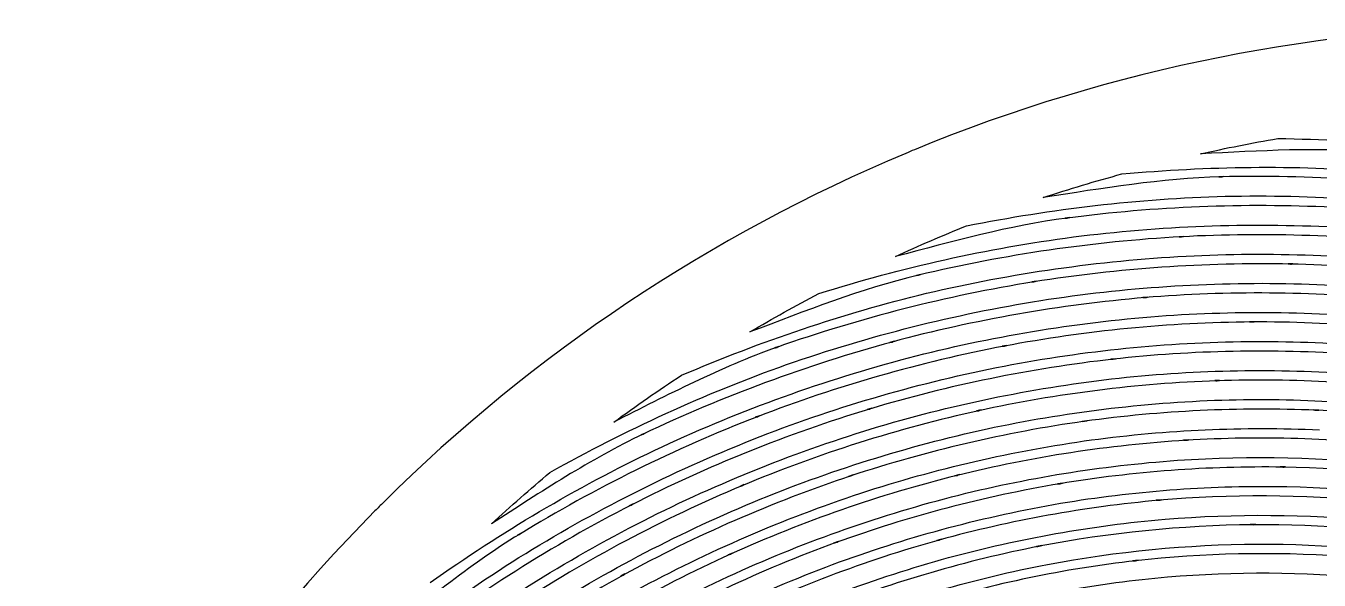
# Model space of a CAD drawing. Extents: x 1 to 151, y 102 to 252.
# Drawn here: x 7.1 to 66.3, y 226.9 to 252.2 of the extents above; entities that cross this region are included whole.
import ezdxf

# ---------------------------------------------------------------- set-up
doc = ezdxf.new("R2010")
doc.units = 0
doc.layers.add('Ebene_1', color=7, linetype='CONTINUOUS')

msp = doc.modelspace()

# ---------------------------------------------------------------- linework, layer by layer
at = {"layer": 'Ebene_1', "color": 7}
for p, q in [((64.369905, 247.087372), (64.369905, 247.087372)), ((61.875412, 245.345144), (61.674164, 245.340101)), ((61.775758, 245.333511), (61.775758, 245.333511)), ((61.964986, 244.443202), (61.964986, 244.443202)), ((54.835929, 243.469137), (54.636231, 243.442769)), ((54.736275, 243.446645), (54.736275, 243.446645)), ((60.057571, 242.605196), (59.850893, 242.59434)), ((59.957141, 242.59046), (59.957141, 242.59046)), ((60.175064, 241.70752), (60.175064, 241.70752)), ((48.031043, 240.867623), (47.835611, 240.820703)), ((47.934878, 240.835049), (47.934878, 240.835049)), ((65.05237, 241.346512), (64.8391, 241.351165)), ((64.945736, 241.339145), (64.945736, 241.339145)), ((53.314728, 240.554309), (53.109987, 240.521348)), ((53.213521, 240.528328), (53.213521, 240.528328)), ((65.102004, 240.442633), (65.102004, 240.442633)), ((58.413447, 239.824147), (58.200566, 239.806698)), ((58.30914, 239.805934), (58.30914, 239.805921)), ((58.556145, 238.930737), (58.556145, 238.930737)), ((63.295409, 238.701955), (63.075156, 238.700402)), ((63.184506, 238.691096), (63.184506, 238.691098)), ((41.535207, 237.568519), (41.345589, 237.501823)), ((41.445246, 237.527028), (41.445246, 237.527028)), ((46.822769, 237.809708), (46.622681, 237.755808)), ((46.726215, 237.774034), (46.726215, 237.774034)), ((51.969572, 237.616603), (51.760178, 237.576662)), ((51.866038, 237.587132), (51.866038, 237.587132)), ((63.374901, 237.801178), (63.374901, 237.801178)), ((56.942656, 237.010913), (56.724345, 236.986484)), ((56.834082, 236.988801), (56.834082, 236.988811)), ((61.709838, 236.01552), (61.482219, 236.007377)), ((61.594282, 236.000784), (61.594282, 236.000784)), ((61.816472, 235.118233), (61.816472, 235.118233)), ((40.653041, 234.401254), (40.460322, 234.326805)), ((40.560366, 234.355499), (40.560366, 234.355499)), ((45.792088, 234.747142), (45.587737, 234.685873)), ((45.693984, 234.707589), (45.693984, 234.707589)), ((50.801236, 234.664548), (50.586026, 234.61724)), ((50.694989, 234.630813), (50.694989, 234.630813)), ((66.240869, 234.656792), (66.006273, 234.666874)), ((66.122215, 234.650975), (66.122215, 234.650975)), ((55.645584, 234.17325), (55.421067, 234.141453)), ((55.532354, 234.146882), (55.532354, 234.146882)), ((35.419766, 233.609051), (35.238293, 233.52258)), ((35.332908, 233.557478), (35.332908, 233.557478)), ((60.294497, 233.29535), (60.060285, 233.281001)), ((60.177778, 233.277512), (60.177778, 233.277512)), ((60.427499, 232.402714), (60.427499, 232.402714)), ((64.717341, 232.057215), (64.474988, 232.061481)), ((64.596358, 232.048299), (64.596358, 232.048299)), ((44.938619, 231.689614), (44.730002, 231.620205)), ((44.836636, 231.645023), (44.836636, 231.645023)), ((49.807782, 231.707066), (49.587919, 231.652389)), ((49.699983, 231.669452), (49.699983, 231.669452)), ((39.948473, 231.24834), (39.751875, 231.165745)), ((39.853469, 231.19793), (39.853469, 231.19793)), ((54.523004, 231.320076), (54.291895, 231.281298)), ((54.408612, 231.289831), (54.408612, 231.289831)), ((64.784037, 231.157989), (64.784037, 231.157989)), ((34.873793, 230.36695), (34.689604, 230.272722)), ((34.786547, 230.311887), (34.786547, 230.311887)), ((59.050545, 230.550749), (58.809356, 230.52981)), ((58.931889, 230.529428), (58.931889, 230.529423)), ((59.212245, 229.663543), (59.212245, 229.663543)), ((29.752195, 229.032264), (29.580415, 228.927177)), ((63.362492, 229.423904), (63.111994, 229.421588)), ((63.23608, 229.411118), (63.23608, 229.411108)), ((29.67154, 228.972158), (29.67154, 228.972158)), ((44.260806, 228.644497), (44.047146, 228.566945)), ((44.157273, 228.596027), (44.157273, 228.596027)), ((48.989598, 228.752684), (48.763919, 228.689867)), ((48.878309, 228.710417), (48.878309, 228.710417)), ((53.573366, 228.460698), (53.335667, 228.414554)), ((53.457039, 228.426574), (53.457039, 228.426574)), ((63.454393, 228.528168), (63.454393, 228.528168)), ((39.419562, 228.117912), (39.219087, 228.027175)), ((39.323784, 228.063626), (39.323784, 228.063626)), ((57.978763, 227.790639), (57.730205, 227.762333)), ((57.855067, 227.765047), (57.855067, 227.765047)), ((34.503091, 227.157807), (34.315413, 227.05505)), ((34.415067, 227.09848), (34.415067, 227.09848))]:
    msp.add_line(p, q, dxfattribs=at)
for points in [[(76.237449, 252.242318), (66.461726, 252.2282), (56.783058, 250.30303), (47.746037, 246.575133)], [(60.827285, 246.382802), (62.001981, 246.647717), (63.183237, 246.88265), (64.369905, 247.087372)], [(64.369905, 247.087372), (68.353648, 247.033737), (72.328455, 246.677437), (76.245592, 245.946568)], [(47.35517, 246.404517), (38.433258, 242.672081), (30.317461, 237.24926), (23.454893, 230.434809)], [(47.746037, 246.575133), (47.615586, 246.518632), (47.485297, 246.461759), (47.35517, 246.404517)], [(68.971898, 246.473926), (66.259553, 246.684445), (63.542387, 246.526579), (60.827285, 246.382802)], [(57.239297, 245.463411), (61.173637, 245.817516), (65.129246, 245.88386), (69.067288, 245.568884)], [(53.638511, 244.385812), (54.829036, 244.776781), (56.02972, 245.136106), (57.239297, 245.463411)], [(61.775758, 245.333511), (59.040532, 245.259044), (56.340698, 244.804429), (53.638511, 244.385812)], [(61.674164, 245.340101), (61.708156, 245.340967), (61.741763, 245.332684), (61.775758, 245.333511)], [(73.896124, 244.551002), (69.887249, 245.17003), (65.831133, 245.432094), (61.775758, 245.333511)], [(61.775758, 245.333511), (61.809256, 245.334428), (61.841911, 245.344278), (61.875412, 245.345144)], [(50.133506, 243.093006), (54.034487, 243.865906), (57.988815, 244.344171), (61.964986, 244.443202)], [(61.964986, 244.443202), (65.969168, 244.531188), (69.972766, 244.26264), (73.929472, 243.641693)], [(66.874867, 243.936006), (62.822098, 244.132637), (58.760217, 243.968969), (54.736275, 243.446645)], [(54.736275, 243.446645), (52.0693, 243.092609), (49.474216, 242.37818), (46.876669, 241.683868)], [(54.636231, 243.442769), (54.669388, 243.447121), (54.70311, 243.442336), (54.736275, 243.446645)], [(54.736275, 243.446645), (54.770099, 243.451136), (54.802095, 243.464695), (54.835929, 243.469137)], [(55.018178, 242.581544), (58.990934, 243.087421), (63.000542, 243.239082), (67.000113, 243.035227)], [(46.876669, 241.683868), (47.95035, 242.18069), (49.036302, 242.65055), (50.133506, 243.093006)], [(59.957141, 242.59046), (55.90537, 242.362612), (51.882456, 241.775188), (47.934878, 240.835049)], [(59.850893, 242.59434), (59.886352, 242.596274), (59.92168, 242.588577), (59.957141, 242.59046)], [(71.706416, 242.170125), (67.810045, 242.658024), (63.878307, 242.798895), (59.957141, 242.59046)], [(59.957141, 242.59046), (59.990992, 242.592369), (60.023717, 242.603343), (60.057571, 242.605196)], [(43.369721, 239.996703), (47.175563, 241.177155), (51.066393, 242.066357), (55.018178, 242.581544)], [(48.304806, 240.003682), (52.203382, 240.922114), (56.175376, 241.492361), (60.175064, 241.70752)], [(64.945736, 241.339145), (61.018718, 241.417311), (57.092621, 241.145882), (53.213521, 240.528328)], [(60.175064, 241.70752), (64.04566, 241.903466), (67.925366, 241.75428), (71.769235, 241.262367)], [(47.934878, 240.835049), (45.291258, 240.19718), (42.757947, 239.203813), (40.21952, 238.232373)], [(47.835611, 240.820703), (47.868188, 240.828513), (47.902289, 240.827288), (47.934878, 240.835049)], [(47.934878, 240.835049), (47.967842, 240.843004), (47.998067, 240.859715), (48.031043, 240.867623)], [(64.8391, 241.351165), (64.874935, 241.350401), (64.909902, 241.339975), (64.945736, 241.339145)], [(64.945736, 241.339145), (64.981429, 241.338432), (65.016678, 241.34728), (65.05237, 241.346512)], [(76.245979, 240.065725), (72.524228, 240.824483), (68.74295, 241.251093), (64.945736, 241.339145)], [(53.213521, 240.528328), (49.209533, 239.878273), (45.271314, 238.873956), (41.445246, 237.527028)], [(53.109987, 240.521348), (53.144208, 240.526851), (53.179294, 240.522875), (53.213521, 240.528328)], [(53.213521, 240.528328), (53.247968, 240.53392), (53.28027, 240.548768), (53.314728, 240.554309)], [(53.525672, 239.673695), (57.354082, 240.272986), (61.227949, 240.529835), (65.102004, 240.442633)], [(65.102004, 240.442633), (68.847132, 240.345641), (72.576059, 239.914436), (76.244816, 239.15564)], [(37.090258, 236.249342), (40.721816, 237.801189), (44.462986, 239.086366), (48.304806, 240.003682)], [(40.21952, 238.232373), (41.254433, 238.84714), (42.304841, 239.43544), (43.369721, 239.996703)], [(41.897766, 236.738313), (45.679106, 238.059389), (49.570144, 239.041724), (53.525672, 239.673695)], [(58.30914, 239.805921), (54.395411, 239.473338), (50.519325, 238.793456), (46.726215, 237.774034)], [(58.200566, 239.806698), (58.236707, 239.809709), (58.272994, 239.802958), (58.30914, 239.805934)], [(69.680345, 239.720226), (65.899774, 240.086056), (62.094601, 240.114903), (58.30914, 239.805921)], [(58.30914, 239.805921), (58.344379, 239.808917), (58.3782, 239.821209), (58.413447, 239.824147)], [(58.556145, 238.930737), (62.29168, 239.22578), (66.04587, 239.186909), (69.774572, 238.815571)], [(47.124061, 236.955463), (50.86854, 237.95165), (54.694392, 238.612566), (58.556145, 238.930737)], [(63.184506, 238.691098), (59.386341, 238.659741), (55.598511, 238.290462), (51.866038, 237.587132)], [(63.075156, 238.700402), (63.111813, 238.700656), (63.147852, 238.690923), (63.184506, 238.691096)], [(74.13266, 237.764728), (70.518149, 238.398382), (66.854261, 238.708507), (63.184506, 238.691098)], [(63.184506, 238.691098), (63.221723, 238.691404), (63.25819, 238.701713), (63.295409, 238.701955)], [(41.445246, 237.527028), (38.866733, 236.611069), (36.437613, 235.347685), (33.998221, 234.111594)], [(46.726215, 237.774034), (42.81105, 236.708717), (38.998402, 235.297675), (35.332908, 233.557478)], [(51.866038, 237.587132), (48.009223, 236.847248), (44.225824, 235.765915), (40.560366, 234.355499)], [(41.345589, 237.501823), (41.377957, 237.513273), (41.41286, 237.515627), (41.445246, 237.527028)], [(41.445246, 237.527028), (41.476425, 237.538104), (41.50401, 237.557487), (41.535207, 237.568519)], [(46.622681, 237.755808), (46.656576, 237.764977), (46.692307, 237.764921), (46.726215, 237.774034)], [(46.726215, 237.774034), (46.759387, 237.78306), (46.789581, 237.800733), (46.822769, 237.809708)], [(51.760178, 237.576662), (51.795081, 237.583298), (51.831125, 237.580552), (51.866038, 237.587132)], [(51.866038, 237.587132), (51.901346, 237.593905), (51.934251, 237.609885), (51.969572, 237.616603)], [(52.208047, 236.743742), (55.891499, 237.427333), (59.628513, 237.781064), (63.374901, 237.801178)], [(67.817134, 237.211387), (64.156459, 237.463726), (60.481292, 237.389638), (56.834082, 236.988811)], [(63.374901, 237.801178), (66.992403, 237.807728), (70.602714, 237.490883), (74.164071, 236.855419)], [(31.066329, 231.800127), (34.536159, 233.740119), (38.148356, 235.415784), (41.897766, 236.738313)], [(35.867636, 232.821502), (39.489724, 234.530438), (43.256983, 235.913559), (47.124061, 236.955463)], [(41.042357, 233.583846), (44.663306, 234.96643), (48.399815, 236.023619), (52.208047, 236.743742)], [(56.834082, 236.988811), (53.060305, 236.560727), (49.332511, 235.796942), (45.693984, 234.707589)], [(56.724345, 236.986484), (56.760781, 236.990554), (56.797639, 236.984804), (56.834082, 236.988801)], [(56.834082, 236.988811), (56.870854, 236.99298), (56.905877, 237.006805), (56.942656, 237.010913)], [(33.998221, 234.111594), (35.009818, 234.85139), (36.04086, 235.564223), (37.090258, 236.249342)], [(46.120525, 233.90414), (49.712687, 234.969042), (53.392109, 235.71144), (57.115988, 236.12293)], [(57.115988, 236.12293), (60.71302, 236.507649), (64.337066, 236.569873), (67.945096, 236.310222)], [(72.180264, 235.395484), (68.676837, 235.911844), (65.134041, 236.11468), (61.594282, 236.000784)], [(61.594282, 236.000784), (57.927663, 235.868899), (54.280207, 235.410767), (50.694989, 234.630813)], [(61.482219, 236.007377), (61.519696, 236.00865), (61.556808, 235.99958), (61.594282, 236.000784)], [(61.594282, 236.000784), (61.633167, 236.002184), (61.670951, 236.014196), (61.709838, 236.01552)], [(51.066856, 233.799833), (54.603843, 234.558127), (58.201091, 234.99945), (61.816472, 235.118233)], [(61.816472, 235.118233), (65.303838, 235.219359), (68.792818, 235.007967), (72.242694, 234.487725)], [(40.560366, 234.355499), (36.778614, 232.886956), (33.134721, 231.085658), (29.67154, 228.972158)], [(45.693984, 234.707589), (41.934863, 233.568541), (38.284754, 232.097805), (34.786547, 230.311887)], [(50.694989, 234.630813), (46.986434, 233.810412), (43.358119, 232.661838), (39.853469, 231.19793)], [(40.460322, 234.326805), (40.492746, 234.339341), (40.527922, 234.343014), (40.560366, 234.355499)], [(40.560366, 234.355499), (40.592543, 234.367995), (40.620843, 234.388807), (40.653041, 234.401254)], [(45.587737, 234.685873), (45.622421, 234.696323), (45.659284, 234.697201), (45.693984, 234.707589)], [(45.693984, 234.707589), (45.727798, 234.717834), (45.758259, 234.73695), (45.792088, 234.747142)], [(50.586026, 234.61724), (50.62185, 234.625101), (50.659151, 234.623016), (50.694989, 234.630813)], [(50.694989, 234.630813), (50.73134, 234.638854), (50.764866, 234.656568), (50.801236, 234.664548)], [(66.122203, 234.650975), (62.584101, 234.798352), (59.040422, 234.630316), (55.532342, 234.146882)], [(66.006273, 234.666874), (66.045325, 234.665169), (66.083168, 234.65276), (66.122215, 234.650975)], [(76.245966, 233.274411), (72.919213, 234.034327), (69.531118, 234.495222), (66.122203, 234.650975)], [(66.122215, 234.650975), (66.161856, 234.649321), (66.201226, 234.658523), (66.240869, 234.656792)], [(35.343377, 229.59297), (38.800791, 231.347126), (42.407444, 232.789704), (46.120525, 233.90414)], [(40.363381, 230.443726), (43.824529, 231.878352), (47.4064, 233.001287), (51.066856, 233.799833)], [(55.532342, 234.146882), (51.899931, 233.632477), (48.320667, 232.795335), (44.836623, 231.645023)], [(55.421067, 234.141453), (55.457928, 234.146602), (55.495486, 234.141809), (55.532354, 234.146882)], [(55.532354, 234.146882), (55.570801, 234.152327), (55.607127, 234.167877), (55.645584, 234.17325)], [(55.845669, 233.29186), (59.303459, 233.757036), (62.795641, 233.911548), (66.281197, 233.754852)], [(35.332908, 233.557478), (32.905523, 232.396491), (30.655878, 230.917874), (28.40161, 229.451436)], [(30.279943, 228.295508), (33.703779, 230.373718), (37.305209, 232.143259), (41.042357, 233.583846)], [(35.238293, 233.52258), (35.268699, 233.537071), (35.302479, 233.543033), (35.332908, 233.557478)], [(35.332908, 233.557478), (35.363344, 233.572035), (35.389307, 233.594537), (35.419766, 233.609051)], [(45.293035, 230.857471), (48.731146, 231.981417), (52.262515, 232.795923), (55.845669, 233.29186)], [(60.177778, 233.277512), (56.644067, 233.05451), (53.137633, 232.516537), (49.699983, 231.669452)], [(60.060285, 233.281001), (60.099474, 233.283394), (60.138585, 233.275198), (60.177778, 233.277512)], [(70.388015, 232.966913), (67.000528, 233.374771), (63.58372, 233.478668), (60.177778, 233.277512)], [(60.177778, 233.277512), (60.217138, 233.280006), (60.255129, 233.292945), (60.294497, 233.29535)], [(25.587988, 226.763837), (28.84285, 229.06229), (32.268642, 231.110443), (35.867636, 232.821502)], [(60.427499, 232.402714), (63.783255, 232.589588), (67.148956, 232.475186), (70.484569, 232.061481)], [(50.100158, 230.852044), (53.489552, 231.675556), (56.945606, 232.194415), (60.427499, 232.402714)], [(64.596361, 232.048299), (61.184437, 232.09975), (57.775318, 231.846047), (54.408614, 231.289831)], [(64.474988, 232.061481), (64.515762, 232.060769), (64.55559, 232.049093), (64.596358, 232.048299)], [(64.596358, 232.048299), (64.636874, 232.047688), (64.676825, 232.057913), (64.717341, 232.057215)], [(74.365711, 230.978067), (71.147685, 231.625894), (67.878276, 231.984392), (64.596361, 232.048299)], [(28.40161, 229.451436), (29.270088, 230.256472), (30.158607, 231.039615), (31.066329, 231.800127)], [(44.836623, 231.645023), (41.23477, 230.441422), (37.747201, 228.920381), (34.415054, 227.09848)], [(49.699983, 231.669452), (46.141092, 230.778142), (42.668541, 229.571621), (39.323784, 228.063626)], [(44.730002, 231.620205), (44.764709, 231.631733), (44.801911, 231.633556), (44.836636, 231.645023)], [(44.836636, 231.645023), (44.871895, 231.656806), (44.903337, 231.677895), (44.938619, 231.689614)], [(49.587919, 231.652389), (49.624665, 231.66152), (49.663224, 231.660392), (49.699983, 231.669452)], [(49.699983, 231.669452), (49.736973, 231.678714), (49.770774, 231.697869), (49.807782, 231.707066)], [(39.853469, 231.19793), (36.234277, 229.672006), (32.75789, 227.827599), (29.465637, 225.685852)], [(34.997102, 226.399726), (38.289825, 228.188696), (41.735509, 229.680142), (45.293035, 230.857471)], [(39.751875, 231.165745), (39.784696, 231.179519), (39.820628, 231.18421), (39.853469, 231.19793)], [(39.853469, 231.19793), (39.88657, 231.211884), (39.915349, 231.234437), (39.948473, 231.24834)], [(39.858899, 227.327647), (43.160828, 228.80482), (46.588231, 229.984084), (50.100158, 230.852044)], [(54.408614, 231.289831), (50.917996, 230.698777), (47.487253, 229.797663), (44.157275, 228.596027)], [(54.291895, 231.281298), (54.330451, 231.287751), (54.370046, 231.283462), (54.408612, 231.289831)], [(54.408612, 231.289831), (54.447578, 231.296429), (54.484023, 231.313554), (54.523004, 231.320076)], [(54.751397, 230.446829), (58.067671, 230.982918), (61.425292, 231.220406), (64.784037, 231.157989)], [(68.760954, 230.485993), (65.492356, 230.793975), (62.203136, 230.808837), (58.931889, 230.529423)], [(64.784037, 231.157989), (68.01561, 231.083148), (71.233316, 230.718102), (74.39983, 230.067982)], [(23.454893, 230.434809), (23.324385, 230.305257), (23.194354, 230.175225), (23.064802, 230.044716)], [(34.786547, 230.311887), (31.178993, 228.45621), (27.743565, 226.283972), (24.520471, 223.820315)], [(30.099244, 225.032081), (33.353459, 227.136822), (36.78804, 228.9478), (40.363381, 230.443726)], [(34.689604, 230.272722), (34.720684, 230.288649), (34.755444, 230.296008), (34.786547, 230.311887)], [(34.786547, 230.311887), (34.817189, 230.327648), (34.843128, 230.351234), (34.873793, 230.36695)], [(44.639264, 227.824374), (47.925206, 228.998328), (51.30932, 229.875709), (54.751397, 230.446829)], [(58.931889, 230.529423), (55.533126, 230.224219), (52.168863, 229.615698), (48.878309, 228.710417)], [(58.809356, 230.52981), (58.850132, 230.533384), (58.891109, 230.525934), (58.931889, 230.529428)], [(58.931889, 230.529423), (58.971995, 230.533025), (59.010432, 230.547234), (59.050545, 230.550749)], [(23.064802, 230.044716), (16.249906, 223.181758), (10.82681, 215.065417), (7.094317, 206.14289)], [(25.195182, 223.209972), (28.382193, 225.634263), (31.778307, 227.769967), (35.343377, 229.59297)], [(49.305239, 227.906968), (52.548542, 228.787348), (55.864039, 229.374563), (59.212245, 229.663543)], [(59.212245, 229.663543), (62.432774, 229.926602), (65.670235, 229.900496), (68.886202, 229.585214)], [(29.67154, 228.972158), (29.700165, 228.989744), (29.723543, 229.014718), (29.752195, 229.032264)], [(63.236087, 229.411108), (59.953409, 229.375935), (56.680619, 229.046465), (53.457046, 228.426574)], [(63.111994, 229.421588), (63.153589, 229.421944), (63.194487, 229.410864), (63.23608, 229.411118)], [(63.23608, 229.411108), (63.278518, 229.411566), (63.320052, 229.42355), (63.362492, 229.423904)], [(72.651794, 228.620456), (69.543094, 229.165576), (66.392089, 229.430397), (63.236087, 229.411108)], [(29.67154, 228.972158), (27.354064, 227.548551), (25.256515, 225.814288), (23.137314, 224.112301)], [(29.580415, 228.927177), (29.609363, 228.944904), (29.642567, 228.954477), (29.67154, 228.972158)], [(44.157275, 228.596027), (40.710133, 227.337449), (37.382227, 225.774141), (34.213045, 223.924235)], [(48.878309, 228.710417), (45.468775, 227.757627), (42.151122, 226.502656), (38.965099, 224.959569)], [(53.457046, 228.426574), (50.109474, 227.767913), (46.827995, 226.81146), (43.651247, 225.567972)], [(44.047146, 228.566945), (44.082907, 228.579927), (44.121489, 228.583114), (44.157273, 228.596027)], [(44.157273, 228.596027), (44.193138, 228.609123), (44.224913, 228.631467), (44.260806, 228.644497)], [(48.763919, 228.689867), (48.801332, 228.70024), (48.840878, 228.70012), (48.878309, 228.710417)], [(48.878309, 228.710417), (48.916605, 228.721118), (48.951282, 228.742059), (48.989598, 228.752684)], [(53.335667, 228.414554), (53.375653, 228.422336), (53.417034, 228.418881), (53.457039, 228.426574)], [(53.457039, 228.426574), (53.496771, 228.434391), (53.533616, 228.452962), (53.573366, 228.460698)], [(53.82774, 227.595594), (57.002392, 228.193914), (60.223894, 228.505735), (63.454393, 228.528168)], [(63.454393, 228.528168), (66.559521, 228.534778), (69.658619, 228.261723), (72.714605, 227.7127)], [(20.773887, 221.259129), (23.748217, 223.857493), (26.909344, 226.235898), (30.279943, 228.295508)], [(39.323784, 228.063626), (35.866717, 226.490235), (32.55657, 224.612059), (29.432677, 222.451504)], [(34.821059, 223.247586), (37.951252, 225.062448), (41.236906, 226.593847), (44.639264, 227.824374)], [(39.219087, 228.027175), (39.252817, 228.042455), (39.290029, 228.048406), (39.323784, 228.063626)], [(39.323784, 228.063626), (39.357252, 228.078858), (39.386066, 228.102739), (39.419562, 228.117912)], [(39.525032, 224.242203), (42.669607, 225.752922), (45.942524, 226.979037), (49.305239, 227.906968)], [(67.298692, 227.962808), (64.151156, 228.179421), (60.990759, 228.113684), (57.855067, 227.765047)], [(30.087999, 221.819835), (33.174982, 223.942244), (36.444763, 225.785453), (39.858899, 227.327647)], [(44.158823, 224.812992), (47.2923, 226.027518), (50.527979, 226.95831), (53.82774, 227.595594)], [(57.855067, 227.765047), (54.593671, 227.386615), (51.37326, 226.716757), (48.231517, 225.763404)], [(57.730205, 227.762333), (57.771658, 227.76704), (57.813607, 227.76045), (57.855067, 227.765047)], [(57.855067, 227.765047), (57.896978, 227.769911), (57.93684, 227.785874), (57.978763, 227.790639)], [(58.165666, 226.909638), (61.251912, 227.240565), (64.361235, 227.292535), (67.456902, 227.066295)], [(34.415054, 227.09848), (30.975003, 225.202614), (27.710641, 223.004615), (24.660066, 220.530517)], [(34.315413, 227.05505), (34.347241, 227.072524), (34.383211, 227.081059), (34.415067, 227.09848)], [(34.415067, 227.09848), (34.446119, 227.115591), (34.472011, 227.140745), (34.503091, 227.157807)], [(48.68598, 224.974691), (51.781527, 225.901861), (54.954038, 226.549684), (58.165666, 226.909638)]]:
    msp.add_open_spline(points, degree=3, dxfattribs=at)

doc.saveas('drawing.dxf')
